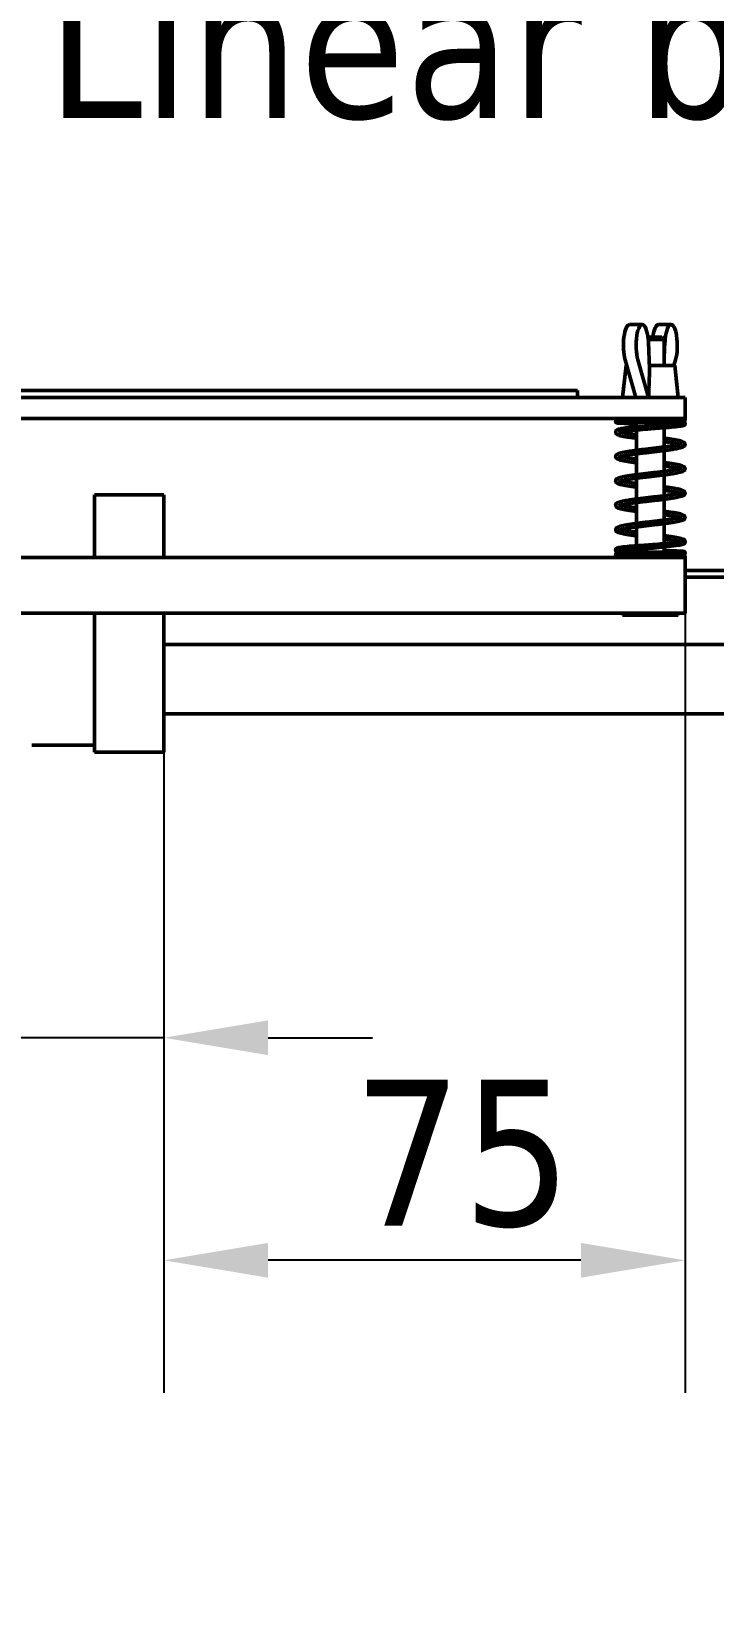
# Model space of a CAD drawing. Header units: millimetres. Extents: x -1346 to 2520, y -2365 to 1874.
# Drawn here: x 640.8 to 738.8, y 1402.1 to 1630.6 of the extents above; entities that cross this region are included whole.
import ezdxf

# ---------------------------------------------------------------- set-up
doc = ezdxf.new("R2010")
doc.units = ezdxf.units.MM
doc.header["$LTSCALE"] = 6
for name, color, linetype, lineweight in [('Dimension (ISO)', 7, 'Continuous', 25), ('Symbol (ISO)', 7, 'Continuous', 25), ('Visible (ISO)', 7, 'Continuous', 50)]:
    doc.layers.add(name, color=color, linetype=linetype, lineweight=lineweight)
doc.styles.add('Note Text (ISO)', font='tahoma.ttf')
doc.dimstyles.new('Default (ISO)', dxfattribs={"dimscale": 6, "dimtxt": 3.5, "dimasz": 2.5, "dimexe": 3.175, "dimexo": 0, "dimgap": 0.762, "dimtad": 1, "dimrnd": 1e-08, "dimzin": 0, "dimtxsty": 'Note Text (ISO)', "dimcen": 0.09, "dimdle": 10, "dimclrd": 256, "dimclre": 256, "dimclrt": 256, "dimazin": 0, "dimtfac": 1.001486, "dimtmove": 0, "dimatfit": 3, "dimfxl": 1, "dimtolj": 1, "dimtzin": 0, "dimlwd": -1, "dimlwe": -1, "dimarcsym": 0})
doc.dimstyles.new('Default - Method 1b (ISO)$7', dxfattribs={"dimscale": 6, "dimtxt": 3.5, "dimasz": 2.5, "dimexe": 3.175, "dimexo": 0, "dimgap": 0.762, "dimtad": 1, "dimtoh": 1, "dimrnd": 1e-08, "dimtxsty": 'Note Text (ISO)', "dimcen": 0.09, "dimdle": 10, "dimclrd": 256, "dimclre": 256, "dimclrt": 256, "dimazin": 2, "dimtfac": 1, "dimtmove": 0, "dimatfit": 3, "dimfxl": 1, "dimtolj": 1, "dimlwd": -1, "dimlwe": -1, "dimarcsym": 0})

# ---------------------------------------------------------------- blocks, each defined once
blk = doc.blocks.new('*D16')
at = {"layer": 'Defpoints', "color": 0, "transparency": 16777216}
for p in [(734.79, 1547.02), (659.79, 1527.02), (659.79, 1453.92)]:
    blk.add_point(p, dxfattribs=at)
at = {"layer": 'Dimension (ISO)', "transparency": 16777216}
for p, q in [((734.79, 1547.02), (734.79, 1434.87)), ((659.79, 1527.02), (659.79, 1434.87)), ((719.79, 1453.92), (674.79, 1453.92))]:
    blk.add_line(p, q, dxfattribs=at)
for points in [[(674.79, 1456.42), (674.79, 1451.42), (659.79, 1453.92)], [(719.79, 1456.42), (719.79, 1451.42), (734.79, 1453.92)]]:
    blk.add_solid(points, dxfattribs=at)
at = {"layer": 'Dimension (ISO)', "transparency": 16777216, "insert": (686.98, 1479.92), "char_height": 21, "attachment_point": 1, "style": 'Note Text (ISO)'}
blk.add_mtext('\\A1;75', dxfattribs=at)
blk = doc.blocks.new('*D67')
at = {"layer": 'Defpoints', "color": 0, "transparency": 16777216}
for p in [(630.79, 1537.52), (659.79, 1527.02), (659.79, 1485.93)]:
    blk.add_point(p, dxfattribs=at)
at = {"layer": 'Dimension (ISO)', "transparency": 16777216}
for p, q in [((630.79, 1537.52), (630.79, 1466.88)), ((659.79, 1527.02), (659.79, 1466.88)), ((615.79, 1485.93), (542.69, 1485.93)), ((659.79, 1485.93), (630.79, 1485.93)), ((674.79, 1485.93), (689.79, 1485.93))]:
    blk.add_line(p, q, dxfattribs=at)
for points in [[(615.79, 1488.43), (615.79, 1483.43), (630.79, 1485.93)], [(674.79, 1488.43), (674.79, 1483.43), (659.79, 1485.93)]]:
    blk.add_solid(points, dxfattribs=at)
at = {"layer": 'Dimension (ISO)', "transparency": 16777216, "insert": (547.26, 1512.35), "char_height": 21, "attachment_point": 1, "style": 'Note Text (ISO)'}
blk.add_mtext('\\A1;29', dxfattribs=at)

msp = doc.modelspace()

# ---------------------------------------------------------------- linework, layer by layer
at = {"layer": 'Visible (ISO)'}
for p, q in [((726.8, 1588.52), (728.62, 1588.52)), ((732.77, 1588.52), (730.95, 1588.52)), ((729.43, 1586.72), (731.44, 1586.72)), ((731.79, 1586.37), (729.47, 1586.37)), ((729.5, 1585.99), (729.68, 1582.14)), ((731.44, 1586.72), (731.79, 1586.37)), ((731.79, 1582.62), (731.79, 1586.37)), ((731.89, 1585.99), (731.79, 1583.78)), ((726.16, 1583.45), (727.69, 1578.02)), ((729.51, 1578.02), (727.97, 1583.45)), ((733.18, 1582.62), (733.41, 1583.45)), ((726.29, 1582.62), (725.79, 1578.02)), ((726.39, 1582.62), (726.29, 1582.62)), ((733.29, 1582.62), (729.65, 1582.62)), ((733.29, 1582.62), (733.79, 1578.02)), ((422.29, 1579.02), (719.29, 1579.02)), ((719.29, 1578.02), (719.29, 1579.02)), ((409.79, 1578.02), (734.79, 1578.02)), ((734.79, 1575.02), (734.79, 1578.02)), ((409.79, 1575.02), (734.79, 1575.02)), ((727.79, 1574.95), (727.79, 1575.02)), ((727.79, 1573.85), (727.79, 1574.45)), ((731.79, 1575.02), (731.79, 1575.02)), ((731.79, 1574.18), (731.79, 1574.52)), ((727.79, 1570.42), (727.79, 1573.34)), ((731.79, 1570.91), (731.79, 1573.68)), ((727.79, 1566.92), (727.79, 1569.92)), ((731.79, 1567.4), (731.79, 1570.4)), ((727.79, 1563.42), (727.79, 1566.42)), ((731.79, 1563.9), (731.79, 1566.9)), ((649.79, 1564.02), (649.79, 1555.02)), ((659.79, 1564.02), (649.79, 1564.02)), ((659.79, 1555.02), (659.79, 1564.02)), ((727.79, 1559.91), (727.79, 1562.91)), ((731.79, 1560.4), (731.79, 1563.4)), ((727.79, 1556.7), (727.79, 1559.41)), ((731.79, 1557.03), (731.79, 1559.89)), ((727.79, 1555.74), (727.79, 1556.2)), ((729.79, 1556.59), (729.76, 1556.83)), ((729.81, 1556.34), (729.79, 1556.59)), ((731.79, 1555.81), (731.79, 1556.53)), ((525.79, 1555.02), (734.79, 1555.02)), ((727.79, 1555.23), (727.79, 1555.24)), ((731.79, 1555.3), (731.79, 1555.31)), ((734.79, 1547.02), (734.79, 1555.02)), ((814.02, 1553.16), (734.79, 1553.16)), ((734.79, 1552.16), (814.02, 1552.16)), ((525.79, 1547.02), (734.79, 1547.02)), ((649.79, 1537.52), (649.79, 1547.02)), ((659.79, 1547.02), (659.79, 1537.52)), ((725.79, 1546.72), (725.79, 1547.02)), ((733.79, 1546.72), (733.79, 1547.02)), ((733.79, 1546.72), (725.79, 1546.72)), ((834.02, 1542.52), (659.79, 1542.52)), ((649.79, 1537.52), (649.79, 1527.02)), ((659.79, 1527.02), (659.79, 1537.52)), ((834.02, 1532.52), (659.79, 1532.52)), ((649.79, 1528.02), (640.79, 1528.02)), ((659.79, 1527.02), (649.79, 1527.02))]:
    msp.add_line(p, q, dxfattribs=at)
for centre, major_axis, ratio, start_param, end_param in [((726.8, 1585.52), (0, 3), 0.296638, 0, 2.331809), ((728.62, 1585.52), (0, 3), 0.296638, 4.870421, 8.614994), ((730.95, 1585.52), (0, 3), 0.296638, 0, 1.159279), ((732.77, 1585.52), (0, 3), 0.296638, 3.951376, 7.69595), ((727.64, 1575.03), (0.033, 0.248), 0.44813, 1.643462, 1.958282), ((727.64, 1575.03), (-0.033, -0.248), 0.44813, 1.318296, 1.615897), ((732.88, 1574.43), (-0.038, -0.247), 0.647372, 4.81227, 5.559957), ((732.88, 1574.43), (-0.038, -0.247), 0.647372, 4.339407, 4.81227), ((734.3, 1574.19), (-0.088, 0.234), 0.943607, 4.371201, 6.141776), ((725.55, 1573.3), (-0.063, 0.242), 0.886332, 6.236728, 7.627333), ((725.55, 1573.3), (0.063, -0.242), 0.886332, 4.485741, 6.235847), ((727.64, 1574.52), (-0.033, -0.248), 0.44813, 0.050291, 0.050349), ((730.14, 1573.82), (-0.029, 0.248), 0.074834, 4.703579, 6.281317), ((730.14, 1573.82), (0.029, -0.248), 0.074834, 6.281318, 7.845172), ((734.3, 1574.19), (0.088, -0.234), 0.943607, 6.144804, 7.512794), ((725.04, 1556.09), (-0.25, 0), 0.993179, 0, 2.381896), ((734.54, 1557.27), (0.25, 0), 0.993179, 0, 2.565829)]:
    msp.add_ellipse(centre, major_axis=major_axis, ratio=ratio, start_param=start_param, end_param=end_param, dxfattribs=at)
msp.add_rational_spline([(729.68, 1582.14), (729.61, 1580.21), (729.54, 1578.02)], [1.0004735734, 1.00211729304, 1], degree=2, dxfattribs=at)
for points, knots in [([(727.62, 1574.27), (727.16, 1574.28), (726.73, 1574.29), (726.02, 1574.31), (725.72, 1574.32), (725.28, 1574.33), (725.13, 1574.34), (725.03, 1574.36), (725.02, 1574.36), (724.99, 1574.36), (724.98, 1574.36), (724.95, 1574.37), (724.94, 1574.38), (724.92, 1574.39), (724.91, 1574.4), (724.88, 1574.41), (724.86, 1574.43), (724.83, 1574.46), (724.82, 1574.48), (724.8, 1574.53), (724.79, 1574.55), (724.78, 1574.61), (724.79, 1574.64), (724.8, 1574.69), (724.81, 1574.72), (724.83, 1574.76), (724.85, 1574.78), (724.88, 1574.81), (724.9, 1574.82), (724.93, 1574.84), (724.94, 1574.84), (724.96, 1574.85), (724.97, 1574.85), (725, 1574.86), (725.01, 1574.86), (725.06, 1574.87), (725.09, 1574.87), (725.28, 1574.89), (725.54, 1574.9), (726.18, 1574.92), (726.56, 1574.93), (727.39, 1574.94), (727.85, 1574.95), (728.82, 1574.97), (729.33, 1574.98), (730.34, 1574.99), (730.85, 1575), (731.52, 1575.01), (731.72, 1575.02), (731.9, 1575.02)], [0, 0, 0, 0, 0.15433, 0.15433, 0.306046, 0.306046, 0.458799, 0.458799, 0.480772, 0.480772, 0.497279, 0.497279, 0.505881, 0.505881, 0.511725, 0.511725, 0.519523, 0.519523, 0.527219, 0.527219, 0.535562, 0.535562, 0.544241, 0.544241, 0.552934, 0.552934, 0.56155, 0.56155, 0.569493, 0.569493, 0.577179, 0.577179, 0.586844, 0.586844, 0.606567, 0.606567, 0.665661, 0.665661, 0.845796, 0.845796, 1.002937, 1.002937, 1.154934, 1.154934, 1.306575, 1.306575, 1.458032, 1.458032, 1.520427, 1.520427, 1.520427, 1.520427]), ([(734.73, 1575.02), (734.74, 1575), (734.76, 1574.98), (734.78, 1574.93), (734.78, 1574.91), (734.79, 1574.85), (734.78, 1574.82), (734.77, 1574.77), (734.76, 1574.74), (734.73, 1574.7), (734.71, 1574.68), (734.68, 1574.66), (734.66, 1574.65), (734.64, 1574.63), (734.63, 1574.63), (734.6, 1574.62), (734.59, 1574.62), (734.57, 1574.61), (734.56, 1574.61), (734.5, 1574.6), (734.46, 1574.6), (734.31, 1574.59), (734.2, 1574.58), (733.8, 1574.57), (733.48, 1574.56), (732.72, 1574.54), (732.3, 1574.53), (731.38, 1574.51), (730.88, 1574.51), (729.88, 1574.49), (729.36, 1574.48), (728.37, 1574.46), (727.89, 1574.45), (727.01, 1574.44), (726.61, 1574.43), (725.93, 1574.41), (725.65, 1574.4), (725.35, 1574.39), (725.27, 1574.39), (725.16, 1574.38), (725.13, 1574.38), (725.1, 1574.37), (725.1, 1574.37), (725.1, 1574.37)], [0, 0, 0, 0, 0.008425, 0.008425, 0.016801, 0.016801, 0.025493, 0.025493, 0.034185, 0.034185, 0.042751, 0.042751, 0.05051, 0.05051, 0.057905, 0.057905, 0.068325, 0.068325, 0.0905, 0.0905, 0.15698, 0.15698, 0.257133, 0.257133, 0.418164, 0.418164, 0.570717, 0.570717, 0.722485, 0.722485, 0.874007, 0.874007, 1.025388, 1.025388, 1.176618, 1.176618, 1.32754, 1.32754, 1.401589, 1.401589, 1.459698, 1.459698, 1.479318, 1.479318, 1.479318, 1.479318]), ([(730.11, 1574.07), (730.63, 1574.1), (731.14, 1574.14), (732.08, 1574.2), (732.52, 1574.24), (733.27, 1574.31), (733.6, 1574.34), (734.01, 1574.39), (734.15, 1574.42), (734.24, 1574.44)], [0, 0, 0, 0, 0.154617, 0.154617, 0.3061472, 0.3061472, 0.456894, 0.456894, 0.5567375, 0.5567375, 0.5567375, 0.5567375]), ([(734.2, 1574.58), (734.32, 1574.57), (734.41, 1574.56), (734.52, 1574.53), (734.55, 1574.53), (734.61, 1574.51), (734.64, 1574.49), (734.7, 1574.45), (734.71, 1574.44), (734.73, 1574.41), (734.75, 1574.39), (734.77, 1574.34), (734.78, 1574.31), (734.79, 1574.24), (734.78, 1574.2), (734.76, 1574.14), (734.75, 1574.12), (734.71, 1574.07), (734.69, 1574.06), (734.66, 1574.03), (734.64, 1574.02), (734.6, 1574), (734.58, 1573.99), (734.49, 1573.97), (734.43, 1573.96), (734.35, 1573.95)], [0.2214052, 0.2214052, 0.2214052, 0.2214052, 0.3095684, 0.3095684, 0.3526625, 0.3526625, 0.3851311, 0.3851311, 0.3944366, 0.3944366, 0.4042261, 0.4042261, 0.4178715, 0.4178715, 0.4304957, 0.4304957, 0.443168, 0.443168, 0.4562148, 0.4562148, 0.4722526, 0.4722526, 0.5014347, 0.5014347, 0.5785705, 0.5785705, 0.5785705, 0.5785705]), ([(734.26, 1574.44), (734.33, 1574.45), (734.38, 1574.46), (734.41, 1574.47), (734.42, 1574.47), (734.42, 1574.47)], [0, 0, 0, 0, 0.06724242, 0.06724242, 0.09310634, 0.09310634, 0.09310634, 0.09310634]), ([(727.79, 1572.16), (727.66, 1572.17), (727.53, 1572.19), (727.19, 1572.24), (726.97, 1572.27), (726.57, 1572.33), (726.38, 1572.36), (726.02, 1572.42), (725.86, 1572.45), (725.57, 1572.52), (725.44, 1572.55), (725.2, 1572.62), (725.09, 1572.66), (724.95, 1572.74), (724.9, 1572.78), (724.83, 1572.87), (724.81, 1572.92), (724.78, 1573.04), (724.79, 1573.12), (724.84, 1573.24), (724.88, 1573.28), (724.98, 1573.36), (725.03, 1573.39), (725.2, 1573.46), (725.33, 1573.5), (725.48, 1573.54)], [27.130733, 27.130733, 27.130733, 27.130733, 27.218866, 27.218866, 27.381413, 27.381413, 27.545061, 27.545061, 27.710939, 27.710939, 27.882333, 27.882333, 28.072794, 28.072794, 28.185218, 28.185218, 28.247277, 28.247277, 28.326982, 28.326982, 28.417348, 28.417348, 28.537787, 28.537787, 28.742452, 28.742452, 28.742452, 28.742452]), ([(725.24, 1572.93), (725.24, 1572.93), (725.26, 1572.94), (725.33, 1572.97), (725.37, 1572.99), (725.47, 1573.02), (725.53, 1573.04), (725.6, 1573.06)], [28.4150393, 28.4150393, 28.4150393, 28.4150393, 28.5300865, 28.5300865, 28.6362692, 28.6362692, 28.7399458, 28.7399458, 28.7399458, 28.7399458]), ([(725.24, 1569.42), (725.24, 1569.42), (725.26, 1569.44), (725.33, 1569.47), (725.37, 1569.49), (725.5, 1569.53), (725.58, 1569.55), (725.79, 1569.6), (725.91, 1569.63), (726.19, 1569.68), (726.35, 1569.71), (726.71, 1569.77), (726.9, 1569.8), (727.31, 1569.86), (727.52, 1569.88), (727.98, 1569.94), (728.21, 1569.97), (728.7, 1570.03), (728.95, 1570.06), (729.45, 1570.12), (729.71, 1570.15), (730.22, 1570.21), (730.47, 1570.24), (730.97, 1570.3), (731.22, 1570.33), (731.7, 1570.39), (731.94, 1570.42), (732.38, 1570.48), (732.6, 1570.51), (733.01, 1570.57), (733.2, 1570.61), (733.55, 1570.67), (733.71, 1570.7), (734, 1570.76), (734.14, 1570.8), (734.37, 1570.87), (734.48, 1570.91), (734.62, 1570.99), (734.67, 1571.03), (734.74, 1571.12), (734.77, 1571.17), (734.79, 1571.29), (734.78, 1571.36), (734.73, 1571.49), (734.69, 1571.53), (734.59, 1571.61), (734.54, 1571.64), (734.41, 1571.69), (734.34, 1571.72), (734.14, 1571.78), (733.99, 1571.82), (733.67, 1571.89), (733.5, 1571.92), (733.13, 1571.98), (732.94, 1572.01), (732.52, 1572.08), (732.31, 1572.11), (731.98, 1572.15), (731.88, 1572.16), (731.79, 1572.17)], [22.131854, 22.131854, 22.131854, 22.131854, 22.246901, 22.246901, 22.357132, 22.357132, 22.4917, 22.4917, 22.640018, 22.640018, 22.794705, 22.794705, 22.952342, 22.952342, 23.111461, 23.111461, 23.271409, 23.271409, 23.431875, 23.431875, 23.592715, 23.592715, 23.753874, 23.753874, 23.915366, 23.915366, 24.077279, 24.077279, 24.239826, 24.239826, 24.403474, 24.403474, 24.569352, 24.569352, 24.740746, 24.740746, 24.931208, 24.931208, 25.043628, 25.043628, 25.105685, 25.105685, 25.18539, 25.18539, 25.275757, 25.275757, 25.396197, 25.396197, 25.515888, 25.515888, 25.708306, 25.708306, 25.879073, 25.879073, 26.044628, 26.044628, 26.208108, 26.208108, 26.276342, 26.276342, 26.276342, 26.276342]), ([(725.49, 1573.55), (725.76, 1573.6), (726.11, 1573.65), (726.92, 1573.76), (727.38, 1573.81), (728.34, 1573.9), (728.84, 1573.95), (729.61, 1574.02), (729.86, 1574.04), (730.11, 1574.07)], [0, 0, 0, 0, 0.1713291, 0.1713291, 0.3308499, 0.3308499, 0.4852635, 0.4852635, 0.5614455, 0.5614455, 0.5614455, 0.5614455]), ([(727.79, 1572.66), (727.74, 1572.67), (727.7, 1572.67), (727.43, 1572.71), (727.22, 1572.74), (726.81, 1572.79), (726.62, 1572.82), (726.27, 1572.88), (726.12, 1572.91), (725.84, 1572.97), (725.71, 1572.99), (725.58, 1573.03), (725.56, 1573.03), (725.54, 1573.04)], [27.1456303, 27.1456303, 27.1456303, 27.1456303, 27.1761766, 27.1761766, 27.3360329, 27.3360329, 27.4949909, 27.4949909, 27.6522975, 27.6522975, 27.8061917, 27.8061917, 27.842655, 27.842655, 27.842655, 27.842655]), ([(730.17, 1573.57), (729.66, 1573.52), (729.13, 1573.47), (728.14, 1573.38), (727.66, 1573.33), (726.82, 1573.24), (726.43, 1573.19), (725.92, 1573.12), (725.74, 1573.09), (725.6, 1573.06)], [0, 0, 0, 0, 0.1555268, 0.1555268, 0.3078696, 0.3078696, 0.4594052, 0.4594052, 0.5579748, 0.5579748, 0.5579748, 0.5579748]), ([(734.36, 1573.95), (734.14, 1573.9), (733.8, 1573.86), (733.01, 1573.78), (732.58, 1573.74), (731.66, 1573.67), (731.16, 1573.64), (730.5, 1573.59), (730.34, 1573.58), (730.17, 1573.57)], [0, 0, 0, 0, 0.1944672, 0.1944672, 0.3571737, 0.3571737, 0.5108808, 0.5108808, 0.5601082, 0.5601082, 0.5601082, 0.5601082]), ([(727.79, 1568.65), (727.66, 1568.67), (727.53, 1568.68), (727.19, 1568.73), (726.97, 1568.76), (726.57, 1568.82), (726.38, 1568.85), (726.02, 1568.92), (725.86, 1568.95), (725.57, 1569.01), (725.44, 1569.05), (725.2, 1569.12), (725.09, 1569.16), (724.95, 1569.24), (724.9, 1569.28), (724.83, 1569.37), (724.81, 1569.41), (724.78, 1569.53), (724.79, 1569.61), (724.84, 1569.73), (724.88, 1569.78), (724.98, 1569.85), (725.03, 1569.88), (725.16, 1569.94), (725.23, 1569.97), (725.43, 1570.03), (725.58, 1570.07), (725.9, 1570.14), (726.07, 1570.17), (726.44, 1570.23), (726.63, 1570.26), (727.05, 1570.32), (727.27, 1570.35), (727.72, 1570.42), (727.96, 1570.45), (728.44, 1570.51), (728.69, 1570.54), (729.2, 1570.6), (729.45, 1570.63), (729.97, 1570.69), (730.22, 1570.72), (730.72, 1570.78), (730.97, 1570.81), (731.46, 1570.87), (731.69, 1570.9), (732.14, 1570.95), (732.35, 1570.98), (732.76, 1571.04), (732.95, 1571.07), (733.3, 1571.13), (733.45, 1571.16), (733.73, 1571.22), (733.86, 1571.24), (734.06, 1571.3), (734.14, 1571.32), (734.26, 1571.36), (734.3, 1571.38), (734.32, 1571.4), (734.33, 1571.4), (734.33, 1571.4)], [20.847548, 20.847548, 20.847548, 20.847548, 20.935632, 20.935632, 21.098179, 21.098179, 21.261826, 21.261826, 21.427703, 21.427703, 21.599094, 21.599094, 21.789544, 21.789544, 21.902013, 21.902013, 21.964084, 21.964084, 22.043791, 22.043791, 22.134155, 22.134155, 22.254581, 22.254581, 22.374277, 22.374277, 22.566699, 22.566699, 22.737467, 22.737467, 22.903022, 22.903022, 23.066503, 23.066503, 23.228954, 23.228954, 23.390806, 23.390806, 23.552252, 23.552252, 23.713369, 23.713369, 23.874164, 23.874164, 24.034571, 24.034571, 24.194428, 24.194428, 24.353386, 24.353386, 24.510693, 24.510693, 24.664587, 24.664587, 24.810589, 24.810589, 24.937389, 24.937389, 24.992036, 24.992036, 24.992036, 24.992036]), ([(734.03, 1571.29), (733.99, 1571.3), (733.94, 1571.31), (733.79, 1571.35), (733.66, 1571.38), (733.38, 1571.43), (733.22, 1571.46), (732.86, 1571.52), (732.67, 1571.55), (732.26, 1571.61), (732.05, 1571.64), (731.81, 1571.67), (731.8, 1571.67), (731.79, 1571.67)], [25.5644276, 25.5644276, 25.5644276, 25.5644276, 25.6332877, 25.6332877, 25.7816053, 25.7816053, 25.9362924, 25.9362924, 26.0939288, 26.0939288, 26.2530486, 26.2530486, 26.261445, 26.261445, 26.261445, 26.261445]), ([(727.79, 1565.15), (727.66, 1565.16), (727.53, 1565.18), (727.19, 1565.23), (726.97, 1565.26), (726.57, 1565.32), (726.38, 1565.35), (726.02, 1565.41), (725.86, 1565.44), (725.57, 1565.51), (725.44, 1565.54), (725.2, 1565.61), (725.1, 1565.65), (724.95, 1565.74), (724.9, 1565.77), (724.83, 1565.87), (724.81, 1565.91), (724.78, 1566.03), (724.79, 1566.11), (724.84, 1566.23), (724.88, 1566.27), (724.98, 1566.35), (725.03, 1566.38), (725.16, 1566.44), (725.23, 1566.46), (725.43, 1566.52), (725.58, 1566.56), (725.9, 1566.63), (726.07, 1566.66), (726.44, 1566.73), (726.63, 1566.76), (727.05, 1566.82), (727.26, 1566.85), (727.72, 1566.91), (727.96, 1566.94), (728.44, 1567), (728.69, 1567.03), (729.2, 1567.09), (729.45, 1567.12), (729.96, 1567.18), (730.22, 1567.21), (730.72, 1567.27), (730.97, 1567.3), (731.45, 1567.36), (731.69, 1567.39), (732.14, 1567.45), (732.35, 1567.48), (732.76, 1567.54), (732.95, 1567.57), (733.3, 1567.63), (733.45, 1567.66), (733.73, 1567.71), (733.86, 1567.74), (734.06, 1567.79), (734.14, 1567.82), (734.26, 1567.86), (734.3, 1567.88), (734.32, 1567.9), (734.33, 1567.9), (734.33, 1567.9)], [14.564363, 14.564363, 14.564363, 14.564363, 14.65195, 14.65195, 14.814494, 14.814494, 14.978137, 14.978137, 15.144004, 15.144004, 15.315368, 15.315368, 15.505703, 15.505703, 15.618615, 15.618615, 15.680827, 15.680827, 15.760553, 15.760553, 15.850885, 15.850885, 15.971178, 15.971178, 16.090924, 16.090924, 16.283385, 16.283385, 16.454159, 16.454159, 16.619716, 16.619716, 16.783198, 16.783198, 16.94565, 16.94565, 17.107502, 17.107502, 17.268948, 17.268948, 17.430066, 17.430066, 17.590861, 17.590861, 17.751268, 17.751268, 17.911125, 17.911125, 18.070084, 18.070084, 18.227393, 18.227393, 18.381291, 18.381291, 18.527301, 18.527301, 18.654122, 18.654122, 18.708851, 18.708851, 18.708851, 18.708851]), ([(725.24, 1565.92), (725.24, 1565.92), (725.26, 1565.93), (725.33, 1565.96), (725.37, 1565.98), (725.5, 1566.02), (725.58, 1566.05), (725.79, 1566.1), (725.91, 1566.12), (726.19, 1566.18), (726.35, 1566.21), (726.71, 1566.26), (726.9, 1566.29), (727.31, 1566.35), (727.52, 1566.38), (727.98, 1566.44), (728.21, 1566.47), (728.7, 1566.53), (728.95, 1566.56), (729.45, 1566.62), (729.71, 1566.65), (730.22, 1566.71), (730.47, 1566.74), (730.97, 1566.8), (731.22, 1566.83), (731.7, 1566.89), (731.94, 1566.92), (732.38, 1566.98), (732.6, 1567.01), (733.01, 1567.07), (733.2, 1567.1), (733.55, 1567.16), (733.71, 1567.2), (734, 1567.26), (734.14, 1567.29), (734.37, 1567.37), (734.48, 1567.4), (734.62, 1567.49), (734.67, 1567.52), (734.74, 1567.62), (734.77, 1567.66), (734.79, 1567.78), (734.78, 1567.86), (734.73, 1567.98), (734.69, 1568.03), (734.59, 1568.1), (734.54, 1568.13), (734.41, 1568.19), (734.34, 1568.21), (734.14, 1568.28), (733.99, 1568.31), (733.67, 1568.38), (733.5, 1568.42), (733.13, 1568.48), (732.94, 1568.51), (732.52, 1568.57), (732.31, 1568.6), (731.98, 1568.65), (731.88, 1568.66), (731.79, 1568.67)], [15.848669, 15.848669, 15.848669, 15.848669, 15.963717, 15.963717, 16.073948, 16.073948, 16.208516, 16.208516, 16.356834, 16.356834, 16.511522, 16.511522, 16.669158, 16.669158, 16.828278, 16.828278, 16.988226, 16.988226, 17.148692, 17.148692, 17.309531, 17.309531, 17.47069, 17.47069, 17.632182, 17.632182, 17.794096, 17.794096, 17.956643, 17.956643, 18.120291, 18.120291, 18.286169, 18.286169, 18.457563, 18.457563, 18.648025, 18.648025, 18.760444, 18.760444, 18.8225, 18.8225, 18.902205, 18.902205, 18.992572, 18.992572, 19.113013, 19.113013, 19.232703, 19.232703, 19.425121, 19.425121, 19.595888, 19.595888, 19.761443, 19.761443, 19.924923, 19.924923, 19.993156, 19.993156, 19.993156, 19.993156]), ([(727.79, 1569.16), (727.74, 1569.16), (727.7, 1569.17), (727.43, 1569.2), (727.22, 1569.23), (726.81, 1569.29), (726.62, 1569.32), (726.27, 1569.38), (726.12, 1569.41), (725.84, 1569.46), (725.71, 1569.49), (725.58, 1569.52), (725.56, 1569.53), (725.54, 1569.54)], [20.862445, 20.862445, 20.862445, 20.862445, 20.8929917, 20.8929917, 21.052848, 21.052848, 21.2118061, 21.2118061, 21.3691127, 21.3691127, 21.5230069, 21.5230069, 21.5594614, 21.5594614, 21.5594614, 21.5594614]), ([(734.03, 1567.79), (733.99, 1567.8), (733.94, 1567.81), (733.79, 1567.85), (733.66, 1567.87), (733.38, 1567.93), (733.22, 1567.96), (732.86, 1568.02), (732.67, 1568.04), (732.26, 1568.1), (732.05, 1568.13), (731.81, 1568.16), (731.8, 1568.17), (731.79, 1568.17)], [19.2812424, 19.2812424, 19.2812424, 19.2812424, 19.3500593, 19.3500593, 19.4983741, 19.4983741, 19.6530599, 19.6530599, 19.8106958, 19.8106958, 19.9698153, 19.9698153, 19.9782597, 19.9782597, 19.9782597, 19.9782597]), ([(725.24, 1562.42), (725.24, 1562.42), (725.26, 1562.43), (725.33, 1562.46), (725.37, 1562.48), (725.5, 1562.52), (725.58, 1562.54), (725.79, 1562.59), (725.91, 1562.62), (726.19, 1562.67), (726.35, 1562.7), (726.71, 1562.76), (726.9, 1562.79), (727.31, 1562.85), (727.52, 1562.88), (727.98, 1562.94), (728.21, 1562.97), (728.7, 1563.03), (728.95, 1563.06), (729.45, 1563.11), (729.71, 1563.14), (730.22, 1563.2), (730.47, 1563.23), (730.97, 1563.29), (731.22, 1563.32), (731.7, 1563.39), (731.94, 1563.42), (732.38, 1563.48), (732.6, 1563.51), (733.01, 1563.57), (733.2, 1563.6), (733.55, 1563.66), (733.71, 1563.69), (734, 1563.76), (734.14, 1563.79), (734.37, 1563.86), (734.48, 1563.9), (734.62, 1563.98), (734.67, 1564.02), (734.74, 1564.11), (734.77, 1564.16), (734.79, 1564.28), (734.78, 1564.36), (734.73, 1564.48), (734.69, 1564.52), (734.59, 1564.6), (734.54, 1564.63), (734.41, 1564.68), (734.34, 1564.71), (734.14, 1564.77), (733.99, 1564.81), (733.67, 1564.88), (733.5, 1564.91), (733.13, 1564.98), (732.94, 1565.01), (732.52, 1565.07), (732.31, 1565.1), (731.98, 1565.14), (731.88, 1565.15), (731.79, 1565.17)], [9.565483, 9.565483, 9.565483, 9.565483, 9.680544, 9.680544, 9.790778, 9.790778, 9.925349, 9.925349, 10.073668, 10.073668, 10.228356, 10.228356, 10.385993, 10.385993, 10.545113, 10.545113, 10.70506, 10.70506, 10.865527, 10.865527, 11.026366, 11.026366, 11.187525, 11.187525, 11.349017, 11.349017, 11.510931, 11.510931, 11.673478, 11.673478, 11.837126, 11.837126, 12.003004, 12.003004, 12.1744, 12.1744, 12.364867, 12.364867, 12.477267, 12.477267, 12.539317, 12.539317, 12.619022, 12.619022, 12.70939, 12.70939, 12.829836, 12.829836, 12.949525, 12.949525, 13.141941, 13.141941, 13.312708, 13.312708, 13.478262, 13.478262, 13.641743, 13.641743, 13.709971, 13.709971, 13.709971, 13.709971]), ([(727.79, 1565.65), (727.74, 1565.66), (727.7, 1565.66), (727.43, 1565.7), (727.22, 1565.73), (726.81, 1565.79), (726.62, 1565.82), (726.27, 1565.87), (726.12, 1565.9), (725.84, 1565.96), (725.71, 1565.99), (725.58, 1566.02), (725.56, 1566.03), (725.54, 1566.03)], [14.5792597, 14.5792597, 14.5792597, 14.5792597, 14.6098111, 14.6098111, 14.7696674, 14.7696674, 14.9286254, 14.9286254, 15.085932, 15.085932, 15.239826, 15.239826, 15.2762761, 15.2762761, 15.2762761, 15.2762761]), ([(727.79, 1561.64), (727.67, 1561.66), (727.55, 1561.68), (727.21, 1561.72), (726.99, 1561.75), (726.58, 1561.81), (726.39, 1561.84), (726.04, 1561.91), (725.88, 1561.94), (725.58, 1562), (725.45, 1562.03), (725.21, 1562.11), (725.1, 1562.15), (724.96, 1562.23), (724.91, 1562.26), (724.83, 1562.36), (724.81, 1562.4), (724.78, 1562.52), (724.79, 1562.6), (724.84, 1562.73), (724.88, 1562.77), (724.98, 1562.85), (725.03, 1562.88), (725.15, 1562.93), (725.22, 1562.96), (725.43, 1563.02), (725.57, 1563.06), (725.9, 1563.13), (726.07, 1563.16), (726.43, 1563.22), (726.63, 1563.25), (727.04, 1563.32), (727.26, 1563.35), (727.72, 1563.41), (727.95, 1563.44), (728.44, 1563.5), (728.69, 1563.53), (729.19, 1563.59), (729.45, 1563.62), (729.96, 1563.68), (730.21, 1563.71), (730.72, 1563.77), (730.97, 1563.8), (731.45, 1563.86), (731.68, 1563.89), (732.13, 1563.95), (732.35, 1563.98), (732.75, 1564.03), (732.94, 1564.06), (733.29, 1564.12), (733.45, 1564.15), (733.73, 1564.21), (733.85, 1564.23), (734.06, 1564.29), (734.14, 1564.31), (734.26, 1564.36), (734.3, 1564.38), (734.32, 1564.39), (734.33, 1564.4), (734.33, 1564.4)], [8.281178, 8.281178, 8.281178, 8.281178, 8.364305, 8.364305, 8.526827, 8.526827, 8.690429, 8.690429, 8.856208, 8.856208, 9.027329, 9.027329, 9.216664, 9.216664, 9.333143, 9.333143, 9.396904, 9.396904, 9.476826, 9.476826, 9.566839, 9.566839, 9.685785, 9.685785, 9.80603, 9.80603, 9.998888, 9.998888, 10.169728, 10.169728, 10.335307, 10.335307, 10.498799, 10.498799, 10.661257, 10.661257, 10.823113, 10.823113, 10.984561, 10.984561, 11.145682, 11.145682, 11.306479, 11.306479, 11.46689, 11.46689, 11.626752, 11.626752, 11.78572, 11.78572, 11.943045, 11.943045, 12.09698, 12.09698, 12.243079, 12.243079, 12.37011, 12.37011, 12.425665, 12.425665, 12.425665, 12.425665]), ([(734.03, 1564.28), (733.99, 1564.29), (733.94, 1564.31), (733.79, 1564.34), (733.66, 1564.37), (733.38, 1564.43), (733.22, 1564.45), (732.87, 1564.51), (732.67, 1564.54), (732.27, 1564.6), (732.05, 1564.63), (731.81, 1564.66), (731.8, 1564.66), (731.79, 1564.66)], [12.9980576, 12.9980576, 12.9980576, 12.9980576, 13.0664356, 13.0664356, 13.2147221, 13.2147221, 13.3693951, 13.3693951, 13.5270247, 13.5270247, 13.6861409, 13.6861409, 13.6950744, 13.6950744, 13.6950744, 13.6950744]), ([(727.79, 1558.14), (727.69, 1558.15), (727.6, 1558.16), (727.28, 1558.21), (727.06, 1558.24), (726.65, 1558.3), (726.46, 1558.33), (726.09, 1558.39), (725.93, 1558.42), (725.63, 1558.49), (725.49, 1558.52), (725.24, 1558.59), (725.14, 1558.63), (724.99, 1558.71), (724.93, 1558.74), (724.85, 1558.83), (724.81, 1558.88), (724.78, 1559.01), (724.79, 1559.09), (724.84, 1559.22), (724.88, 1559.26), (725.02, 1559.38), (725.13, 1559.42), (725.4, 1559.51), (725.54, 1559.55), (725.86, 1559.62), (726.03, 1559.65), (726.39, 1559.71), (726.59, 1559.74), (727, 1559.81), (727.22, 1559.84), (727.67, 1559.9), (727.91, 1559.93), (728.39, 1559.99), (728.64, 1560.02), (729.14, 1560.08), (729.4, 1560.11), (729.91, 1560.17), (730.16, 1560.2), (730.67, 1560.26), (730.92, 1560.29), (731.4, 1560.35), (731.64, 1560.38), (732.09, 1560.44), (732.31, 1560.47), (732.72, 1560.53), (732.91, 1560.55), (733.26, 1560.61), (733.42, 1560.64), (733.71, 1560.7), (733.83, 1560.73), (734.04, 1560.78), (734.13, 1560.8), (734.25, 1560.85), (734.29, 1560.87), (734.32, 1560.89), (734.33, 1560.89), (734.33, 1560.89)], [1.997992, 1.997992, 1.997992, 1.997992, 2.063075, 2.063075, 2.225511, 2.225511, 2.388957, 2.388957, 2.554399, 2.554399, 2.724614, 2.724614, 2.910342, 2.910342, 3.033768, 3.033768, 3.110565, 3.110565, 3.191392, 3.191392, 3.280135, 3.280135, 3.507303, 3.507303, 3.704085, 3.704085, 3.875527, 3.875527, 4.041314, 4.041314, 4.2049, 4.2049, 4.367409, 4.367409, 4.529297, 4.529297, 4.690769, 4.690769, 4.85191, 4.85191, 5.01273, 5.01273, 5.17317, 5.17317, 5.333075, 5.333075, 5.492119, 5.492119, 5.64959, 5.64959, 5.80384, 5.80384, 5.950695, 5.950695, 6.079529, 6.079529, 6.14248, 6.14248, 6.14248, 6.14248]), ([(725.24, 1558.91), (725.24, 1558.91), (725.26, 1558.93), (725.33, 1558.96), (725.37, 1558.97), (725.5, 1559.02), (725.58, 1559.04), (725.79, 1559.09), (725.91, 1559.12), (726.19, 1559.17), (726.35, 1559.2), (726.71, 1559.26), (726.9, 1559.29), (727.31, 1559.34), (727.52, 1559.37), (727.98, 1559.43), (728.21, 1559.46), (728.7, 1559.52), (728.95, 1559.55), (729.45, 1559.61), (729.71, 1559.64), (730.22, 1559.7), (730.47, 1559.73), (730.97, 1559.79), (731.22, 1559.82), (731.7, 1559.88), (731.94, 1559.91), (732.39, 1559.97), (732.6, 1560), (733.01, 1560.06), (733.2, 1560.09), (733.55, 1560.16), (733.71, 1560.19), (734.01, 1560.25), (734.14, 1560.29), (734.37, 1560.36), (734.48, 1560.4), (734.62, 1560.48), (734.67, 1560.52), (734.74, 1560.61), (734.77, 1560.65), (734.79, 1560.77), (734.78, 1560.85), (734.73, 1560.98), (734.69, 1561.02), (734.59, 1561.09), (734.54, 1561.12), (734.41, 1561.18), (734.34, 1561.21), (734.14, 1561.27), (733.99, 1561.31), (733.67, 1561.38), (733.5, 1561.41), (733.13, 1561.47), (732.94, 1561.5), (732.52, 1561.56), (732.31, 1561.6), (731.98, 1561.64), (731.88, 1561.65), (731.79, 1561.66)], [3.282298, 3.282298, 3.282298, 3.282298, 3.397483, 3.397483, 3.507755, 3.507755, 3.64235, 3.64235, 3.790682, 3.790682, 3.945375, 3.945375, 4.103014, 4.103014, 4.262136, 4.262136, 4.422084, 4.422084, 4.582551, 4.582551, 4.743391, 4.743391, 4.90455, 4.90455, 5.066043, 5.066043, 5.227957, 5.227957, 5.390505, 5.390505, 5.554155, 5.554155, 5.720038, 5.720038, 5.891445, 5.891445, 6.081961, 6.081961, 6.194169, 6.194169, 6.256162, 6.256162, 6.335858, 6.335858, 6.42624, 6.42624, 6.546741, 6.546741, 6.666409, 6.666409, 6.858809, 6.858809, 7.029574, 7.029574, 7.195127, 7.195127, 7.358607, 7.358607, 7.426786, 7.426786, 7.426786, 7.426786]), ([(727.79, 1562.15), (727.74, 1562.15), (727.7, 1562.16), (727.43, 1562.2), (727.22, 1562.22), (726.81, 1562.28), (726.62, 1562.31), (726.27, 1562.37), (726.12, 1562.4), (725.84, 1562.46), (725.71, 1562.48), (725.58, 1562.52), (725.56, 1562.52), (725.54, 1562.53)], [8.2960744, 8.2960744, 8.2960744, 8.2960744, 8.3266746, 8.3266746, 8.4865307, 8.4865307, 8.6454883, 8.6454883, 8.8027942, 8.8027942, 8.9566867, 8.9566867, 8.9930908, 8.9930908, 8.9930908, 8.9930908]), ([(734.03, 1560.78), (733.99, 1560.79), (733.95, 1560.8), (733.8, 1560.84), (733.67, 1560.86), (733.39, 1560.92), (733.23, 1560.95), (732.88, 1561.01), (732.69, 1561.03), (732.28, 1561.09), (732.07, 1561.12), (731.82, 1561.15), (731.8, 1561.16), (731.79, 1561.16)], [6.714876, 6.714876, 6.714876, 6.714876, 6.7793214, 6.7793214, 6.9273505, 6.9273505, 7.0819069, 7.0819069, 7.2394804, 7.2394804, 7.3985667, 7.3985667, 7.4118891, 7.4118891, 7.4118891, 7.4118891]), ([(727.79, 1558.64), (727.74, 1558.65), (727.7, 1558.66), (727.43, 1558.69), (727.21, 1558.72), (726.81, 1558.78), (726.62, 1558.81), (726.27, 1558.87), (726.11, 1558.9), (725.83, 1558.95), (725.71, 1558.98), (725.58, 1559.01), (725.56, 1559.02), (725.54, 1559.03)], [2.0128891, 2.0128891, 2.0128891, 2.0128891, 2.043999, 2.043999, 2.2038529, 2.2038529, 2.3628068, 2.3628068, 2.5201054, 2.5201054, 2.6739821, 2.6739821, 2.7099059, 2.7099059, 2.7099059, 2.7099059]), ([(724.79, 1556.09), (724.79, 1556.09), (724.79, 1556.09), (724.79, 1556.11), (724.79, 1556.13), (724.8, 1556.18), (724.81, 1556.21), (724.85, 1556.27), (724.88, 1556.29), (724.93, 1556.33), (724.95, 1556.35), (725.05, 1556.39), (725.11, 1556.41), (725.42, 1556.48), (725.76, 1556.52), (726.57, 1556.6), (727.01, 1556.64), (727.94, 1556.71), (728.43, 1556.74), (729.2, 1556.8), (729.48, 1556.82), (729.76, 1556.83)], [0, 0, 0, 0, 0.0020666, 0.0020666, 0.0082726, 0.0082726, 0.0270461, 0.0270461, 0.0479687, 0.0479687, 0.0782427, 0.0782427, 0.1552597, 0.1552597, 0.3564443, 0.3564443, 0.5194273, 0.5194273, 0.6730937, 0.6730937, 0.7559595, 0.7559595, 0.7559595, 0.7559595]), ([(726.1, 1555.7), (726.01, 1555.71), (725.93, 1555.71), (725.56, 1555.74), (725.33, 1555.76), (725.11, 1555.79), (725.06, 1555.8), (724.98, 1555.83), (724.95, 1555.84), (724.89, 1555.88), (724.86, 1555.9), (724.83, 1555.95), (724.82, 1555.96), (724.79, 1556.01), (724.79, 1556.05), (724.79, 1556.09)], [0.4161393, 0.4161393, 0.4161393, 0.4161393, 0.4582764, 0.4582764, 0.6117783, 0.6117783, 0.6804554, 0.6804554, 0.7150066, 0.7150066, 0.7339232, 0.7339232, 0.7422435, 0.7422435, 0.7561053, 0.7561053, 0.7561053, 0.7561053]), ([(729.81, 1556.34), (729.3, 1556.3), (728.78, 1556.27), (727.81, 1556.2), (727.35, 1556.17), (726.55, 1556.1), (726.19, 1556.06), (725.63, 1556), (725.41, 1555.96), (725.24, 1555.92), (725.2, 1555.91), (725.19, 1555.91), (725.19, 1555.91), (725.19, 1555.91)], [0, 0, 0, 0, 0.1547402, 0.1547402, 0.3064081, 0.3064081, 0.4574247, 0.4574247, 0.6065858, 0.6065858, 0.6720105, 0.6720105, 0.678144, 0.678144, 0.678144, 0.678144]), ([(727.08, 1556.14), (727.16, 1556.14), (727.23, 1556.14), (727.46, 1556.12), (727.62, 1556.12), (727.79, 1556.11)], [0.46304572, 0.46304572, 0.46304572, 0.46304572, 0.48927801, 0.48927801, 0.54383961, 0.54383961, 0.54383961, 0.54383961]), ([(729.76, 1556.83), (730.27, 1556.88), (730.79, 1556.93), (731.76, 1557.02), (732.22, 1557.07), (733.02, 1557.16), (733.38, 1557.21), (733.93, 1557.3), (734.15, 1557.35), (734.32, 1557.4), (734.35, 1557.42), (734.35, 1557.42), (734.35, 1557.42), (734.35, 1557.42)], [0, 0, 0, 0, 0.1553574, 0.1553574, 0.3075244, 0.3075244, 0.4587603, 0.4587603, 0.6074731, 0.6074731, 0.6727884, 0.6727884, 0.6754456, 0.6754456, 0.6754456, 0.6754456]), ([(734.79, 1557.27), (734.79, 1557.22), (734.77, 1557.16), (734.72, 1557.08), (734.69, 1557.05), (734.62, 1557), (734.58, 1556.97), (734.4, 1556.89), (734.23, 1556.85), (733.68, 1556.75), (733.25, 1556.69), (732.33, 1556.58), (731.86, 1556.53), (730.87, 1556.43), (730.34, 1556.39), (729.81, 1556.34)], [0, 0, 0, 0, 0.0308085, 0.0308085, 0.0603228, 0.0603228, 0.1096128, 0.1096128, 0.2483392, 0.2483392, 0.442888, 0.442888, 0.5999339, 0.5999339, 0.7575895, 0.7575895, 0.7575895, 0.7575895]), ([(734.79, 1557.27), (734.79, 1557.34), (734.76, 1557.41), (734.69, 1557.52), (734.64, 1557.56), (734.5, 1557.65), (734.39, 1557.69), (734.14, 1557.77), (733.99, 1557.8), (733.67, 1557.87), (733.5, 1557.9), (733.13, 1557.97), (732.94, 1558), (732.52, 1558.06), (732.3, 1558.09), (731.98, 1558.13), (731.88, 1558.15), (731.79, 1558.16)], [0, 0, 0, 0, 0.076276, 0.076276, 0.185424, 0.185424, 0.38395, 0.38395, 0.576184, 0.576184, 0.746921, 0.746921, 0.912464, 0.912464, 1.07594, 1.07594, 1.1436, 1.1436, 1.1436, 1.1436]), ([(733.92, 1557.3), (733.82, 1557.33), (733.71, 1557.35), (733.44, 1557.41), (733.29, 1557.44), (732.94, 1557.49), (732.76, 1557.52), (732.35, 1557.58), (732.14, 1557.61), (731.87, 1557.64), (731.83, 1557.65), (731.79, 1557.66)], [0.4876367, 0.4876367, 0.4876367, 0.4876367, 0.6272716, 0.6272716, 0.7813297, 0.7813297, 0.9386647, 0.9386647, 1.0976254, 1.0976254, 1.1287036, 1.1287036, 1.1287036, 1.1287036]), ([(725.01, 1555.14), (725.01, 1555.14), (725, 1555.15), (724.99, 1555.15), (724.97, 1555.15), (724.94, 1555.16), (724.93, 1555.17), (724.91, 1555.18), (724.9, 1555.19), (724.88, 1555.2), (724.86, 1555.22), (724.83, 1555.25), (724.82, 1555.27), (724.8, 1555.32), (724.79, 1555.34), (724.78, 1555.4), (724.79, 1555.43), (724.8, 1555.48), (724.81, 1555.51), (724.84, 1555.55), (724.85, 1555.57), (724.89, 1555.6), (724.9, 1555.61), (724.93, 1555.62), (724.94, 1555.63), (724.96, 1555.64), (724.97, 1555.64), (725, 1555.65), (725.01, 1555.65), (725.06, 1555.66), (725.1, 1555.66), (725.31, 1555.67), (725.6, 1555.69), (726.3, 1555.71), (726.68, 1555.71), (727.53, 1555.73), (728, 1555.74), (728.97, 1555.76), (729.49, 1555.77), (730.5, 1555.78), (731, 1555.79), (731.95, 1555.81), (732.39, 1555.82), (733.17, 1555.83), (733.52, 1555.84), (734.05, 1555.86), (734.26, 1555.87), (734.42, 1555.88), (734.45, 1555.88), (734.47, 1555.88), (734.47, 1555.89), (734.47, 1555.89)], [0.699372, 0.699372, 0.699372, 0.699372, 0.703617, 0.703617, 0.722726, 0.722726, 0.729223, 0.729223, 0.734026, 0.734026, 0.74173, 0.74173, 0.749413, 0.749413, 0.757808, 0.757808, 0.766491, 0.766491, 0.775184, 0.775184, 0.783781, 0.783781, 0.791648, 0.791648, 0.799318, 0.799318, 0.809314, 0.809314, 0.830245, 0.830245, 0.892974, 0.892974, 1.084644, 1.084644, 1.24028, 1.24028, 1.392231, 1.392231, 1.543845, 1.543845, 1.695289, 1.695289, 1.846597, 1.846597, 1.997701, 1.997701, 2.148241, 2.148241, 2.203711, 2.203711, 2.220224, 2.220224, 2.220224, 2.220224]), ([(724.82, 1555.02), (724.84, 1555.04), (724.85, 1555.06), (724.89, 1555.09), (724.9, 1555.11), (724.93, 1555.12), (724.94, 1555.12), (724.96, 1555.13), (724.97, 1555.14), (725, 1555.14), (725.01, 1555.14), (725.06, 1555.15), (725.09, 1555.16), (725.28, 1555.17), (725.53, 1555.18), (726.16, 1555.2), (726.54, 1555.21), (727.37, 1555.22), (727.83, 1555.23), (728.79, 1555.25), (729.3, 1555.26), (730.31, 1555.28), (730.83, 1555.28), (731.78, 1555.3), (732.24, 1555.31), (733.04, 1555.33), (733.4, 1555.34), (733.97, 1555.35), (734.19, 1555.36), (734.39, 1555.37), (734.43, 1555.38), (734.46, 1555.38), (734.47, 1555.38), (734.47, 1555.38)], [0, 0, 0, 0, 0.008708, 0.008708, 0.01661, 0.01661, 0.023917, 0.023917, 0.033635, 0.033635, 0.053163, 0.053163, 0.111671, 0.111671, 0.289953, 0.289953, 0.447347, 0.447347, 0.599353, 0.599353, 0.750998, 0.750998, 0.902458, 0.902458, 1.053783, 1.053783, 1.204921, 1.204921, 1.355574, 1.355574, 1.419775, 1.419775, 1.445675, 1.445675, 1.445675, 1.445675]), ([(734.79, 1555.65), (734.79, 1555.65), (734.79, 1555.64), (734.79, 1555.63), (734.78, 1555.62), (734.78, 1555.59), (734.77, 1555.56), (734.75, 1555.52), (734.73, 1555.5), (734.7, 1555.46), (734.68, 1555.45), (734.65, 1555.43), (734.64, 1555.42), (734.62, 1555.41), (734.61, 1555.41), (734.59, 1555.4), (734.58, 1555.4), (734.54, 1555.39), (734.52, 1555.39), (734.41, 1555.38), (734.28, 1555.37), (733.86, 1555.35), (733.52, 1555.35), (732.76, 1555.33), (732.33, 1555.32), (731.42, 1555.3), (730.92, 1555.29), (729.92, 1555.28), (729.4, 1555.27), (728.41, 1555.25), (727.92, 1555.24), (727.04, 1555.22), (726.64, 1555.22), (725.96, 1555.2), (725.67, 1555.19), (725.26, 1555.17), (725.12, 1555.16), (725.1, 1555.16), (725.1, 1555.16), (725.1, 1555.16)], [0, 0, 0, 0, 0.00088, 0.00088, 0.003521, 0.003521, 0.011521, 0.011521, 0.020221, 0.020221, 0.028465, 0.028465, 0.035778, 0.035778, 0.044175, 0.044175, 0.058892, 0.058892, 0.100538, 0.100538, 0.226279, 0.226279, 0.395589, 0.395589, 0.547986, 0.547986, 0.69977, 0.69977, 0.851296, 0.851296, 1.002681, 1.002681, 1.153915, 1.153915, 1.304851, 1.304851, 1.454799, 1.454799, 1.459851, 1.459851, 1.459851, 1.459851]), ([(731.79, 1555.99), (732.1, 1555.98), (732.4, 1555.98), (733.07, 1555.96), (733.43, 1555.95), (734, 1555.94), (734.22, 1555.93), (734.43, 1555.91), (734.48, 1555.91), (734.54, 1555.9), (734.56, 1555.9), (734.6, 1555.89), (734.61, 1555.89), (734.63, 1555.88), (734.65, 1555.87), (734.68, 1555.86), (734.68, 1555.85), (734.71, 1555.83), (734.73, 1555.81), (734.75, 1555.77), (734.76, 1555.75), (734.78, 1555.7), (734.79, 1555.68), (734.79, 1555.65)], [0.2026769, 0.2026769, 0.2026769, 0.2026769, 0.3054545, 0.3054545, 0.4571165, 0.4571165, 0.6092693, 0.6092693, 0.6782178, 0.6782178, 0.7121257, 0.7121257, 0.7210978, 0.7210978, 0.7316678, 0.7316678, 0.7363011, 0.7363011, 0.7439985, 0.7439985, 0.7517285, 0.7517285, 0.760435, 0.760435, 0.760435, 0.760435]), ([(734.56, 1555.4), (734.57, 1555.39), (734.58, 1555.39), (734.59, 1555.39), (734.6, 1555.39), (734.63, 1555.38), (734.65, 1555.37), (734.68, 1555.35), (734.69, 1555.34), (734.71, 1555.32), (734.73, 1555.31), (734.75, 1555.27), (734.76, 1555.25), (734.78, 1555.2), (734.79, 1555.17), (734.79, 1555.12), (734.78, 1555.09), (734.77, 1555.05), (734.76, 1555.04), (734.75, 1555.02)], [2.98479708, 2.98479708, 2.98479708, 2.98479708, 2.99480896, 2.99480896, 3.0039897, 3.0039897, 3.01546628, 3.01546628, 3.02019569, 3.02019569, 3.02757687, 3.02757687, 3.03536447, 3.03536447, 3.04391186, 3.04391186, 3.05260487, 3.05260487, 3.05759868, 3.05759868, 3.05759868, 3.05759868])]:
    msp.add_open_spline(points, degree=3, knots=knots, dxfattribs=at)
for points in [[(727.79, 1574.27), (727.73, 1574.27), (727.67, 1574.27), (727.62, 1574.27)], [(731.98, 1574.2), (731.92, 1574.2), (731.85, 1574.2), (731.79, 1574.2)]]:
    msp.add_open_spline(points, degree=3, dxfattribs=at)

# ---------------------------------------------------------------- texts
at = {"layer": 'Symbol (ISO)', "insert": (599.22, 1639.24), "char_height": 21, "width": 471.0194, "attachment_point": 1, "line_spacing_factor": 1.714286, "style": 'Note Text (ISO)'}
msp.add_mtext('\\fTahoma|b0|i0;Fix Linear bearing with wire necklace\\P', dxfattribs=at)

# ---------------------------------------------------------------- dimensions: what is measured, and where the dimension line sits
at = {"layer": 'Dimension (ISO)'}
for base, p1, override, picture, middle in [((659.79, 1453.92), (734.79, 1547.02), {"dimgap": 0.762, "dimdec": 0, "dimtol": 0, "dimlim": 0, "dimtp": 0, "dimtm": 0, "dimtdec": 2, "dimtofl": 0, "dimatfit": 1}, '*D16', (701.3, 1453.92)), ((659.79, 1485.93), (630.79, 1537.52), {"dimgap": 0.762, "dimdec": 0, "dimtol": 0, "dimlim": 0, "dimtp": 0, "dimtm": 0, "dimtdec": 2, "dimtofl": 1, "dimatfit": 1}, '*D67', (561.66, 1485.93))]:
    dim = msp.add_linear_dim(base=base, p1=p1, p2=(659.79, 1527.02), angle=180, dimstyle='Default (ISO)', override=override, dxfattribs=at)
    dim.commit()
    dim.dimension.update_dxf_attribs({"geometry": picture, "text_midpoint": middle, "dimtype": 160})

# ---------------------------------------------------------------- leaders
at = {"layer": 'Symbol (ISO)', "annotation_type": 0, "has_hookline": 1, "hookline_direction": 0}
for points, text_width in [([(504.79, 1527.02), (579.64, 1628.74), (594.64, 1628.74)], 468.23), ([(605.25, 1213.04), (827.19, 1420.64), (842.19, 1420.64)], 333.38)]:
    msp.add_leader(points, dimstyle='Default - Method 1b (ISO)$7', override={"dimtad": 0}, dxfattribs=dict(at, text_width=text_width))

doc.saveas('drawing.dxf')
